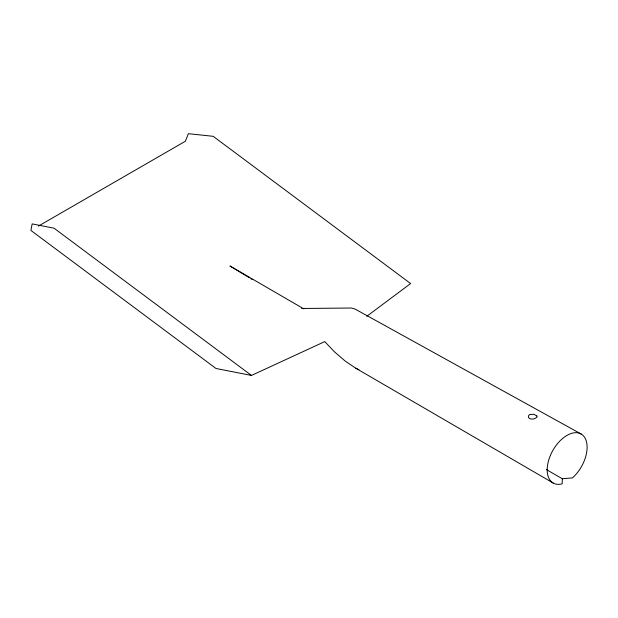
<?xml version="1.0" encoding="UTF-8"?>
<svg xmlns="http://www.w3.org/2000/svg" width="618" height="618" viewBox="0 0 618 618"><rect width="100%" height="100%" fill="white"/><g stroke="black" fill="none" stroke-linecap="round" stroke-linejoin="round"><path stroke-width="0.93" d="M562.341 478.772L562.156 483.848A28.212 16.431 -60.4 0 1 550.708 454.678A28.212 16.431 -60.4 0 1 583.392 435.806A28.212 16.431 -60.4 0 1 572.484 477.884L562.341 478.772L546.451 469.603M366.814 316.277L410.615 283.562L213.202 136.315L188.405 133.689L185.33 141.259L38.416 226.088M251.464 375.45L54.052 228.196L32.167 223.894L30.9 230.421L215.976 368.475L251.464 375.45L324.751 341.607L334.662 352.005L345.215 361.074L355.682 368.158L553.164 483.021M301.63 308.475L351.549 308.019L355.296 309.178L581.129 434.006M355.682 368.158L358.896 369.68M303.778 308.853L229.935 265.979L249.301 277.698M250.916 278.679L252.523 279.653M536.949 416.007L536.949 417.127C535.003 418.95 532.059 419.684 529.572 418.556L528.429 417.389L528.429 415.914L529.572 414.547L533.828 414.269L536.949 416.007"/></g></svg>
